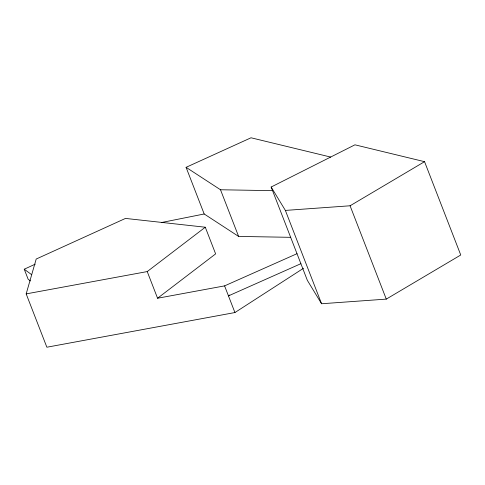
<?xml version="1.0" encoding="UTF-8"?>
<svg xmlns="http://www.w3.org/2000/svg" width="485" height="485" viewBox="0 0 485 485"><rect width="100%" height="100%" fill="white"/><g stroke="black" fill="none" stroke-linecap="round" stroke-linejoin="round"><path stroke-width="0.73" d="M303.531 268.253L234.928 312.546L46.863 347.218L26.178 293.892L36.199 259.038L125.482 218.42L205.288 227.222L215.625 253.891L157.57 298.239L147.228 271.576L205.288 227.222M229.732 295.062L228.465 295.88L300.888 263.688M271.151 187.028L285.374 210.417L350.079 205.779L424.551 161.675L460.75 255.001L386.278 299.112L321.573 303.749L307.351 280.354L271.151 187.028L354.947 144.821L424.551 161.675M30.488 280.954L28.13 279.208L24.25 269.211L35.253 264.161M290.709 237.323L238.608 236.425L204.185 213.988L186.082 167.325L251.024 137.782L330.697 157.073M157.57 298.239L224.585 285.883L297.008 253.691M161.335 222.554L204.185 213.988M26.178 293.892L147.228 271.576M186.082 167.325L220.505 189.762L272.612 190.66M24.25 269.211L31.483 274.558M350.079 205.779L386.278 299.112M285.374 210.417L321.573 303.749M220.505 189.762L238.608 236.425M224.585 285.883L234.928 312.546"/></g></svg>
